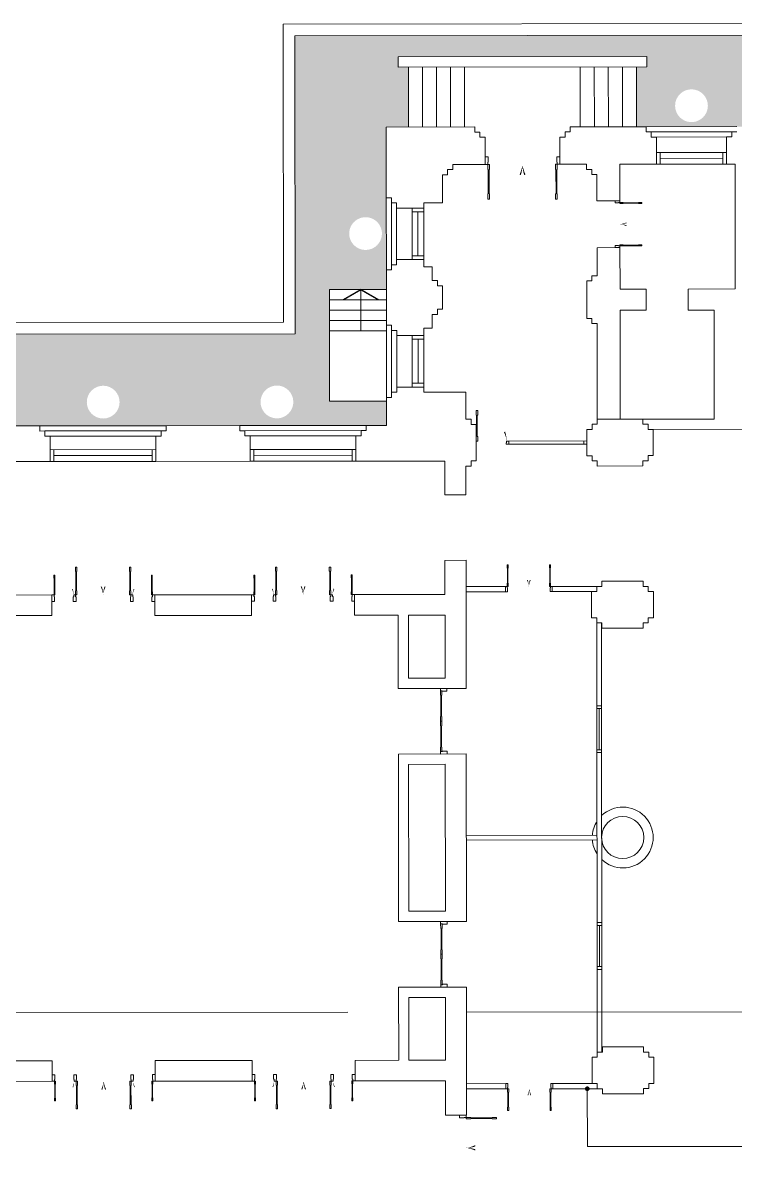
# Model space of a CAD drawing. Header units: millimetres. Extents: x 930469 to 1523124, y -120375 to 411163.
# Drawn here: x 1331376 to 1346591, y 130308 to 154627 of the extents above; entities that cross this region are included whole.
import ezdxf

# ---------------------------------------------------------------- set-up
doc = ezdxf.new("R2010")
doc.units = ezdxf.units.MM
doc.layers.get('0').update_dxf_attribs({"color": 8, "lineweight": 0})
for name, color, linetype, lineweight in [('Dia vat', 8, 'Continuous', 0), ('Xref Landscape 48lythuongkiet 2020 06 01$0$!Chen', 8, 'Continuous', 0), ('Xref Landscape 48lythuongkiet 2020 06 01$0$!Cua nhat', 8, 'Continuous', 0), ('Xref Landscape 48lythuongkiet 2020 06 01$0$01', 8, 'Continuous', 0), ('Xref Landscape 48lythuongkiet 2020 06 01$0$1', 8, 'Continuous', 0), ('Xref Landscape 48lythuongkiet 2020 06 01$0$HATCH', 8, 'Continuous', 0), ('Xref Landscape 48lythuongkiet 2020 06 01$0$MANH', 8, 'Continuous', 0), ('Xref Landscape 48lythuongkiet 2020 06 01$0$NETCAT', 8, 'Continuous', 0), ('Xref Landscape 48lythuongkiet 2020 06 01$0$NETTHAY', 8, 'Continuous', 0)]:
    doc.layers.add(name, color=color, linetype=linetype, lineweight=lineweight)
pattern_1 = [(45, (-747057.98, 478711.1), (4e-14, 452.54834), [960, -320]), (135, (-746831.7, 478937.38), (4e-14, 452.54834), [960, -320])]

# ---------------------------------------------------------------- blocks, each defined once
blk = doc.blocks.new('Xref Landscape 48lythuongkiet 2020 06 01$0$45 LTK')
at = {"layer": 'Xref Landscape 48lythuongkiet 2020 06 01$0$HATCH'}
h = blk.add_hatch(dxfattribs=at)
h.set_pattern_fill('OPGACH04', color=256, scale=80, style=0)
h.set_pattern_definition(pattern_1)
h.paths.add_polyline_path([(14930, 30195), (12580, 30195), (12580, 28995), (14930, 28995)])
h.paths.add_polyline_path([(12580, 30195), (11600, 30195), (11600, 28995), (12580, 28995)])
h.paths.add_polyline_path([(11600, 30195), (8830, 30195), (8830, 28995), (10793, 28995, -0.311722), (11191, 28995), (11600, 28995)])
h.paths.add_polyline_path([(8830, 30195), (3500, 30195), (3500, 28995), (6296, 28995, -0.311722), (6694, 28995), (8830, 28995)])
h.paths.add_polyline_path([(3500, 30195), (400, 30195), (400, 28995), (1848, 28995, -0.311722), (2246, 28995), (3500, 28995)])
h.paths.add_polyline_path([(400, 30195), (-1950, 30195), (-1950, 28995), (400, 28995)])
h.paths.add_polyline_path([(400, 28995), (-1950, 28995), (-1950, 27890), (0, 27890), (0, 28245), (400, 28245)])
h.paths.add_polyline_path([(1697, 28707, -0.246425), (1848, 28995), (400, 28995), (400, 28245), (1255, 28245), (2795, 28245), (3500, 28245), (3500, 28995), (2246, 28995, -0.246425), (2397, 28707, -1)])
h.paths.add_polyline_path([(6145, 28707, -0.246425), (6296, 28995), (3500, 28995), (3500, 28245), (5140, 28245), (7840, 28245), (8830, 28245), (8830, 28995), (6694, 28995, -0.246425), (6845, 28707, -1)])
h.paths.add_polyline_path([(10793, 28995), (8830, 28995), (8830, 28245), (10185, 28245), (11600, 28245), (11600, 28995), (11191, 28995, -0.246425), (11342, 28707, -1), (10642, 28707, -0.246425)])
h.paths.add_polyline_path([(14930, 28995), (12580, 28995), (12580, 28245), (12980, 28245), (12980, 27890), (14930, 27890)])
h.paths.add_polyline_path([(12580, 28995), (11600, 28995), (11600, 28245), (11725, 28245), (12580, 28245)])
h.paths.add_polyline_path([(14930, 27890), (12980, 27890), (12980, 27150), (14070, 27150), (14070, 24770), (12980, 24770), (12980, 22945), (13370, 22945), (16070, 22945), (16940, 22945), (16940, 24905), (14930, 24905)])
h.paths.add_polyline_path([(15372, 23450, -1), (14672, 23450, -1)], flags=16)
h.paths.add_polyline_path([(0, 27890), (-1950, 27890), (-1950, 22445), (-1500, 22445), (-1500, 24515), (-1280, 24515), (-1280, 24295), (0, 24295), (0, 26110)])
h.paths.add_polyline_path([(-141, 25173, -1), (-841, 25173, -1)], flags=16)
h.paths.add_polyline_path([(-1500, 22445), (-1950, 22445), (-1950, 19115), (-1500, 19115)])
h.paths.add_polyline_path([(0, 17235), (-1280, 17235), (-1280, 17015), (-1500, 17015), (-1500, 19115), (-1950, 19115), (-1950, 14145), (0, 14145), (0, 15282)])
h.paths.add_polyline_path([(0, 14145), (-1950, 14145), (-1950, 9175), (-1500, 9175), (-1500, 11275), (-1280, 11275), (-1280, 11055), (0, 11055), (0, 13007)])
h.paths.add_polyline_path([(-1500, 9175), (-1950, 9175), (-1950, 5845), (-1500, 5845)])
h.paths.add_polyline_path([(0, 2135), (0, 3995), (-1280, 3995), (-1280, 3775), (-1500, 3775), (-1500, 5845), (-1950, 5845), (-1950, 355), (0, 355)])
h.paths.add_polyline_path([(-841, 3105, -1), (-141, 3105, -1)], flags=16)
h.paths.add_polyline_path([(400, 0), (0, 0), (0, 355), (-1950, 355), (-1950, -1950), (400, -1950)])
h.paths.add_polyline_path([(3500, 0), (2795, 0), (1255, 0), (400, 0), (400, -1950), (3500, -1950)])
h.paths.add_polyline_path([(8830, 0), (7840, 0), (5140, 0), (3500, 0), (3500, -1950), (8830, -1950)])
h.paths.add_polyline_path([(11600, 0), (10185, 0), (8830, 0), (8830, -1950), (11600, -1950)])
h.paths.add_polyline_path([(12580, 0), (11725, 0), (11600, 0), (11600, -1950), (12580, -1950)])
h.paths.add_polyline_path([(14845, 355), (12980, 355), (12980, 0), (12580, 0), (12580, -1950), (14845, -1950)])
h.paths.add_polyline_path([(14845, 3395), (16940, 3395), (16940, 4145), (13590, 4145), (13590, 5345), (13370, 5345), (12980, 5345), (12980, 3415), (12980, 1875), (12980, 355), (14845, 355)])
h.paths.add_polyline_path([(21095, 5345), (20480, 5345), (17780, 5345), (17120, 5345), (17120, 4145), (16940, 4145), (16940, 3395), (21095, 3395)])
h.paths.add_polyline_path([(25570, 5345), (24750, 5345), (22050, 5345), (21095, 5345), (21095, 3395), (25680, 3395), (25680, 4145), (25570, 4145)])
h.paths.add_polyline_path([(30700, 5345), (29100, 5345), (29100, 4145), (25680, 4145), (25680, 3395), (28750, 3395), (28750, 355), (30700, 355)])
h.paths.add_polyline_path([(21095, 24905), (16940, 24905), (16940, 22945), (17780, 22945), (20480, 22945), (21095, 22945)])
h.paths.add_polyline_path([(19485, 23450, -1), (18785, 23450, -1)], flags=16)
h.paths.add_polyline_path([(25680, 24905), (21095, 24905), (21095, 22945), (22050, 22945), (24750, 22945), (25680, 22945)])
h.paths.add_polyline_path([(23755, 23450, -1), (23055, 23450, -1)], flags=16)
h.paths.add_polyline_path([(28240, 25845), (29455, 25845), (29455, 26265), (29455, 27805), (29455, 27890), (27505, 27890), (27505, 24905), (25680, 24905), (25680, 22945), (26320, 22945), (29020, 22945), (29455, 22945), (29455, 23465), (28240, 23465)])
h.paths.add_polyline_path([(27465, 23450, -1), (26765, 23450, -1)], flags=16)
h.paths.add_polyline_path([(28662, 27041, -1), (29362, 27041, -1)], flags=16)
h.paths.add_polyline_path([(29455, 28995), (27505, 28995), (27505, 27890), (29455, 27890)])
h.paths.add_polyline_path([(29930, 30595), (29710, 30595), (29710, 30815), (30915, 30815), (30915, 31265), (27505, 31265), (27505, 28995), (29455, 28995), (29455, 29315), (29930, 29315)])
h.paths.add_polyline_path([(34490, 31265), (30915, 31265), (30915, 30815), (34490, 30815)])
h.paths.add_polyline_path([(38030, 31265), (34490, 31265), (34490, 30815), (35020, 30815), (35020, 30595), (34800, 30595), (34800, 29315), (35005, 29315), (36945, 29315), (38030, 29315)])
h.paths.add_polyline_path([(36325, 29763, -1), (35625, 29763, -1)], flags=16)
h.paths.add_polyline_path([(41905, 31265), (38030, 31265), (38030, 29315), (38885, 29315), (40825, 29315), (41905, 29315)])
h.paths.add_polyline_path([(40205, 29763, -1), (39505, 29763, -1)], flags=16)
h.paths.add_polyline_path([(45235, 30595), (45015, 30595), (45015, 30815), (45546, 30815), (45546, 31265), (41905, 31265), (41905, 29315), (42811, 29315), (44751, 29315), (45235, 29315)])
h.paths.add_polyline_path([(44130, 29763, -1), (43431, 29763, -1)], flags=16)
h.paths.add_polyline_path([(14762, 23182), (15271, 23182), (15271, 23707), (14762, 23707)], flags=24)
h.paths.add_polyline_path([(14115, 26847), (14115, 27543), (14445, 27543), (14445, 26847)], flags=24)
h.paths.add_polyline_path([(14115, 25263), (14115, 25927), (14445, 25927), (14445, 25263)], flags=24)
h.paths.add_polyline_path([(14115, 23647), (14115, 24343), (14445, 24343), (14445, 23647)], flags=24)
h.paths.add_polyline_path([(-808, 24905), (-177, 24905), (-177, 25430), (-808, 25430)], flags=24)
h.paths.add_polyline_path([(-988, 16011), (-292, 16011), (-292, 15681), (-988, 15681)], flags=24)
h.paths.add_polyline_path([(-1671, 15557), (-1109, 15557), (-1109, 15227), (-1671, 15227)], flags=24)
h.paths.add_polyline_path([(-2006, 16011), (-1444, 16011), (-1444, 15681), (-2006, 15681)], flags=9)
edge = h.paths.add_edge_path(flags=24)
edge.add_line((-808, 2837), (-177, 2837))
edge.add_line((-177, 2837), (-177, 3362))
edge.add_line((-177, 3362), (-808, 3362))
edge.add_line((-808, 3362), (-808, 2837))
h.paths.add_polyline_path([(13732, 685), (13732, 1415), (14062, 1415), (14062, 685)], flags=24)
h.paths.add_polyline_path([(13732, 3355), (13732, 4085), (14062, 4085), (14062, 3355)], flags=24)
h.paths.add_polyline_path([(30644, 2585), (31206, 2585), (31206, 2255), (30644, 2255)], flags=9)
h.paths.add_polyline_path([(18875, 23182), (19383, 23182), (19383, 23707), (18875, 23707)], flags=24)
h.paths.add_polyline_path([(23145, 23182), (23653, 23182), (23653, 23707), (23145, 23707)], flags=24)
h.paths.add_polyline_path([(26855, 23182), (27363, 23182), (27363, 23707), (26855, 23707)], flags=24)
h.paths.add_polyline_path([(28695, 26773), (29323, 26773), (29323, 27298), (28695, 27298)], flags=24)
h.paths.add_polyline_path([(27610, 26847), (27610, 27543), (27940, 27543), (27940, 26847)], flags=24)
h.paths.add_polyline_path([(27610, 25263), (27610, 25927), (27940, 25927), (27940, 25263)], flags=24)
h.paths.add_polyline_path([(27610, 23647), (27610, 24343), (27940, 24343), (27940, 23647)], flags=24)
h.paths.add_polyline_path([(35659, 29495), (36289, 29495), (36289, 30020), (35659, 30020)], flags=24)
h.paths.add_polyline_path([(39539, 29495), (40169, 29495), (40169, 30020), (39539, 30020)], flags=24)
h.paths.add_polyline_path([(43464, 29495), (44095, 29495), (44095, 30020), (43464, 30020)], flags=24)
h = blk.add_hatch(dxfattribs=at)
h.set_pattern_fill('OPGACH04', color=256, scale=80, style=0)
h.set_pattern_definition(pattern_1)
h.paths.add_polyline_path([(30645, -3621), (30700, -3652), (30700, 355), (28750, 355), (28750, -12485), (30915, -12485), (30915, -10535), (30645, -10535)])
h.paths.add_polyline_path([(34490, -10535), (30915, -10535), (30915, -12485), (34490, -12485)])
h.paths.add_polyline_path([(38030, -11735), (36400, -11735), (36400, -10535), (34490, -10535), (34490, -13685), (38030, -13685)])
h.paths.add_polyline_path([(41905, -11735), (38030, -11735), (38030, -13685), (41905, -13685)])
h.paths.add_polyline_path([(45546, -10535), (43600, -10535), (43600, -11735), (41905, -11735), (41905, -13685), (45546, -13685)])
h.paths.add_polyline_path([(49178, -10535), (45546, -10535), (45546, -12485), (49178, -12485)])
h.paths.add_polyline_path([(51250, 355), (49300, 355), (49300, -3652), (49355, -3621), (49355, -10535), (49178, -10535), (49178, -12485), (51250, -12485)])
h.paths.add_polyline_path([(51250, 3395), (54435, 3395), (54435, 4145), (50900, 4145), (50900, 5345), (49300, 5345), (49300, 355), (51250, 355)])
h.paths.add_polyline_path([(58865, 5345), (57985, 5345), (55285, 5345), (54435, 5345), (54435, 3395), (58865, 3395)])
h.paths.add_polyline_path([(63235, 5345), (62255, 5345), (59555, 5345), (58865, 5345), (58865, 3395), (63235, 3395)])
h.paths.add_polyline_path([(67105, 5345), (66525, 5345), (63825, 5345), (63235, 5345), (63235, 3395), (65155, 3395), (65155, 355), (67105, 355), (67105, 1875), (67105, 3415)])
h.paths.add_polyline_path([(68485, 0), (68360, 0), (67105, 0), (67105, 355), (65155, 355), (65155, -1950), (68485, -1950)])
h.paths.add_polyline_path([(71255, 0), (69900, 0), (68485, 0), (68485, -1950), (71255, -1950)])
h.paths.add_polyline_path([(76585, 0), (74945, 0), (72245, 0), (71255, 0), (71255, -1950), (76585, -1950)])
h.paths.add_polyline_path([(79685, 0), (78830, 0), (77290, 0), (76585, 0), (76585, -1950), (79685, -1950)])
h.paths.add_polyline_path([(82035, 355), (80085, 355), (80085, 0), (79685, 0), (79685, -1950), (82035, -1950)])
h.paths.add_polyline_path([(82035, 5845), (81585, 5845), (81585, 3775), (81365, 3775), (81365, 3995), (80085, 3995), (80085, 2135), (80085, 355), (82035, 355)])
h.paths.add_polyline_path([(80183, 3105, -1), (80883, 3105, -1)], flags=16)
h.paths.add_polyline_path([(82035, 9175), (81585, 9175), (81585, 5845), (82035, 5845)])
h.paths.add_polyline_path([(82035, 14145), (80085, 14145), (80085, 13007), (80085, 11055), (81365, 11055), (81365, 11275), (81585, 11275), (81585, 9175), (82035, 9175)])
h.paths.add_polyline_path([(82035, 19115), (81585, 19115), (81585, 17015), (81365, 17015), (81365, 17235), (80085, 17235), (80085, 15282), (80085, 14145), (82035, 14145)])
h.paths.add_polyline_path([(82035, 22445), (81585, 22445), (81585, 19115), (82035, 19115)])
h.paths.add_polyline_path([(82035, 27890), (80085, 27890), (80085, 26110), (80085, 24295), (81365, 24295), (81365, 24515), (81585, 24515), (81585, 22445), (82035, 22445)])
h.paths.add_polyline_path([(80889, 25173, -1), (80189, 25173, -1)], flags=16)
h.paths.add_polyline_path([(82035, 28995), (79685, 28995), (79685, 28245), (80085, 28245), (80085, 27890), (82035, 27890)])
h.paths.add_polyline_path([(82035, 30195), (79685, 30195), (79685, 28995), (82035, 28995)])
h.paths.add_polyline_path([(79685, 30195), (76585, 30195), (76585, 28995), (77980, 28995, -0.311722), (78377, 28995), (79685, 28995)])
h.paths.add_polyline_path([(79685, 28995), (78377, 28995, -0.246425), (78528, 28707, -1), (77828, 28707, -0.246425), (77980, 28995), (76585, 28995), (76585, 28245), (77290, 28245), (78830, 28245), (79685, 28245)])
h.paths.add_polyline_path([(76585, 30195), (71255, 30195), (71255, 28995), (73401, 28995, -0.311722), (73799, 28995), (76585, 28995)])
h.paths.add_polyline_path([(76585, 28995), (73799, 28995, -0.246425), (73950, 28707, -1), (73250, 28707, -0.246425), (73401, 28995), (71255, 28995), (71255, 28245), (72245, 28245), (74945, 28245), (76585, 28245)])
h.paths.add_polyline_path([(71255, 30195), (68485, 30195), (68485, 28995), (69050, 28995, -0.311722), (69447, 28995), (71255, 28995)])
h.paths.add_polyline_path([(71255, 28995), (69447, 28995, -0.246425), (69598, 28707, -1), (68898, 28707, -0.246425), (69050, 28995), (68485, 28995), (68485, 28245), (69900, 28245), (71255, 28245)])
h.paths.add_polyline_path([(68485, 30195), (65155, 30195), (65155, 28995), (68485, 28995)])
h.paths.add_polyline_path([(68485, 28995), (65155, 28995), (65155, 27890), (67105, 27890), (67105, 28245), (68360, 28245), (68485, 28245)])
h.paths.add_polyline_path([(67105, 24770), (66015, 24770), (66015, 27150), (67105, 27150), (67105, 27890), (65155, 27890), (65155, 24905), (63235, 24905), (63235, 22945), (63825, 22945), (66525, 22945), (67105, 22945)])
h.paths.add_polyline_path([(65530, 23450, -1), (64830, 23450, -1)], flags=16)
h.paths.add_polyline_path([(63235, 24905), (58865, 24905), (58865, 22945), (59555, 22945), (62255, 22945), (63235, 22945)])
h.paths.add_polyline_path([(61260, 23450, -1), (60560, 23450, -1)], flags=16)
h.paths.add_polyline_path([(58865, 24905), (54435, 24905), (54435, 22945), (55285, 22945), (57985, 22945), (58865, 22945)])
h.paths.add_polyline_path([(56990, 23450, -1), (56290, 23450, -1)], flags=16)
h.paths.add_polyline_path([(54435, 24905), (52530, 24905), (52530, 27890), (50580, 27890), (50580, 27805), (50580, 26265), (50580, 25845), (51795, 25845), (51795, 23465), (50580, 23465), (50580, 22945), (51015, 22945), (53715, 22945), (54435, 22945)])
h.paths.add_polyline_path([(52720, 23450, -1), (52020, 23450, -1)], flags=16)
h.paths.add_polyline_path([(50694, 27041, -1), (51394, 27041, -1)], flags=16)
h.paths.add_polyline_path([(52530, 28995), (50580, 28995), (50580, 27890), (52530, 27890)])
h.paths.add_polyline_path([(52530, 31265), (49180, 31265), (49180, 30815), (50325, 30815), (50325, 30595), (50105, 30595), (50105, 29315), (50580, 29315), (50580, 28995), (52530, 28995)])
h.paths.add_polyline_path([(49180, 31265), (45546, 31265), (45546, 30815), (49180, 30815)])
h.paths.add_polyline_path([(48794, 2585), (49356, 2585), (49356, 2255), (48794, 2255)], flags=9)
h.paths.add_polyline_path([(80217, 2837), (80848, 2837), (80848, 3362), (80217, 3362)], flags=24)
h.paths.add_polyline_path([(80223, 24905), (80854, 24905), (80854, 25430), (80223, 25430)], flags=24)
h.paths.add_polyline_path([(64920, 23182), (65428, 23182), (65428, 23707), (64920, 23707)], flags=24)
h.paths.add_polyline_path([(60650, 23182), (61158, 23182), (61158, 23707), (60650, 23707)], flags=24)
h.paths.add_polyline_path([(56380, 23182), (56888, 23182), (56888, 23707), (56380, 23707)], flags=24)
h.paths.add_polyline_path([(52110, 23182), (52618, 23182), (52618, 23707), (52110, 23707)], flags=24)
h.paths.add_polyline_path([(50727, 26773), (51356, 26773), (51356, 27298), (50727, 27298)], flags=24)
at = {"layer": 'Xref Landscape 48lythuongkiet 2020 06 01$0$!Chen'}
for points in [[(32315, 28292, 29.7, 0, 0.07793), (32365, 28515, 0, 0, -0.398716), (31659, 27772, 0, 0, -0.414214)], [(32415, 28292, 29.7, 0, -0.07793), (32365, 28515, 0, 0, 0.398716), (33071, 27772, 0, 0, 0.414214)], [(34584, 27266, 18.6, 0, -0.07793), (34445, 27235, 0, 0, 0.398716), (34909, 27676, 0, 0, 0.414214)], [(34584, 27204, 18.6, 0, 0.07793), (34445, 27235, 0, 0, -0.398716), (34909, 26794, 0, 0, -0.414214)], [(31976, 22805, 26, 0, -0.07793), (32020, 22610, 0, 0, 0.398716), (31402, 23260, 0, 0, 0.414214)], [(32459, 19644, 18.6, 0, -0.07793), (32490, 19505, 0, 0, 0.398716), (32049, 19969, 0, 0, 0.414214)], [(32521, 19644, 18.6, 0, 0.07793), (32490, 19505, 0, 0, -0.398716), (32931, 19969, 0, 0, -0.414214)], [(22742, 19461, 16.8, 0, -0.07793), (22770, 19335, 0, 0, 0.398716), (22371, 19755, 0, 0, 0.414214)], [(23360, 19512, 23.6, 0, -0.07793), (23400, 19335, 0, 0, 0.398716), (22839, 19925, 0, 0, 0.414214)], [(23440, 19512, 23.6, 0, 0.07793), (23400, 19335, 0, 0, -0.398716), (23960, 19925, 0, 0, -0.414214)], [(24058, 19461, 16.8, 0, 0.07793), (24030, 19335, 0, 0, -0.398716), (24429, 19755, 0, 0, -0.414214)], [(27012, 19461, 16.8, 0, -0.07793), (27040, 19335, 0, 0, 0.398716), (26641, 19755, 0, 0, 0.414214)], [(27630, 19512, 23.6, 0, -0.07793), (27670, 19335, 0, 0, 0.398716), (27109, 19925, 0, 0, 0.414214)], [(27710, 19512, 23.6, 0, 0.07793), (27670, 19335, 0, 0, -0.398716), (28230, 19925, 0, 0, -0.414214)], [(28328, 19461, 16.8, 0, 0.07793), (28300, 19335, 0, 0, -0.398716), (28699, 19755, 0, 0, -0.414214)], [(22742, 8829, 16.8, 0, 0.07793), (22770, 8955, 0, 0, -0.398716), (22371, 8535, 0, 0, -0.414214)], [(23360, 8778, 23.6, 0, 0.07793), (23400, 8955, 0, 0, -0.398716), (22839, 8365, 0, 0, -0.414214)], [(23440, 8778, 23.6, 0, -0.07793), (23400, 8955, 0, 0, 0.398716), (23960, 8365, 0, 0, 0.414214)], [(24058, 8829, 16.8, 0, -0.07793), (24030, 8955, 0, 0, 0.398716), (24429, 8535, 0, 0, 0.414214)], [(27012, 8829, 16.8, 0, 0.07793), (27040, 8955, 0, 0, -0.398716), (26641, 8535, 0, 0, -0.414214)], [(27630, 8778, 23.6, 0, 0.07793), (27670, 8955, 0, 0, -0.398716), (27109, 8365, 0, 0, -0.414214)], [(27710, 8778, 23.6, 0, -0.07793), (27670, 8955, 0, 0, 0.398716), (28230, 8365, 0, 0, 0.414214)], [(28328, 8829, 16.8, 0, -0.07793), (28300, 8955, 0, 0, 0.398716), (28699, 8535, 0, 0, 0.414214)], [(32459, 8646, 18.6, 0, 0.07793), (32490, 8785, 0, 0, -0.398716), (32049, 8321, 0, 0, -0.414214)], [(32521, 8646, 18.6, 0, -0.07793), (32490, 8785, 0, 0, 0.398716), (32931, 8321, 0, 0, 0.414214)], [(31335, 7569, 26, 0, -0.07793), (31140, 7525, 0, 0, 0.398716), (31790, 8142, 0, 0, 0.414214)], [(31335, 7481, 26, 0, 0.07793), (31140, 7525, 0, 0, -0.398716), (31790, 6907, 0, 0, -0.414214)]]:
    blk.add_lwpolyline(points, format="xyseb", dxfattribs=at)
at = {"layer": 'Xref Landscape 48lythuongkiet 2020 06 01$0$!Cua nhat'}
for p, q in [((33165, 28675), (33165, 28515)), ((34345, 27735), (34445, 27735)), ((33735, 22540), (32010, 22540)), ((33735, 22610), (32020, 22610)), ((33665, 22540), (33665, 22610)), ((32990, 19395), (32990, 19505)), ((22760, 19295), (22760, 19195)), ((22760, 19295), (22770, 19295)), ((22810, 19335), (22770, 19335)), ((22770, 19295), (22770, 19335)), ((22810, 19295), (22810, 19335)), ((22820, 19295), (22810, 19295)), ((22820, 19195), (22820, 19295)), ((23980, 19195), (23980, 19295)), ((23980, 19295), (23990, 19295)), ((23990, 19295), (23990, 19335)), ((23990, 19335), (24030, 19335)), ((24030, 19295), (24030, 19335)), ((24040, 19295), (24030, 19295)), ((24040, 19295), (24040, 19195)), ((27030, 19295), (27030, 19195)), ((27030, 19295), (27040, 19295)), ((27080, 19335), (27040, 19335)), ((27040, 19295), (27040, 19335)), ((27080, 19295), (27080, 19335)), ((27090, 19295), (27080, 19295)), ((27090, 19195), (27090, 19295)), ((28250, 19195), (28250, 19295)), ((28250, 19295), (28260, 19295)), ((28260, 19295), (28260, 19335)), ((28260, 19335), (28300, 19335)), ((28300, 19295), (28300, 19335)), ((28310, 19295), (28300, 19295)), ((28310, 19295), (28310, 19195)), ((22760, 19195), (22820, 19195)), ((24040, 19195), (23980, 19195)), ((27030, 19195), (27090, 19195)), ((28310, 19195), (28250, 19195)), ((30740, 17332), (30600, 17332)), ((33940, 16960), (34040, 16960)), ((33940, 16960), (34040, 16960)), ((33990, 16020), (33990, 16900)), ((33940, 15960), (34040, 15960)), ((30740, 12357), (30600, 12357)), ((33940, 12330), (34040, 12330)), ((33990, 12270), (33990, 11390)), ((33940, 11330), (34040, 11330)), ((33940, 11330), (34040, 11330)), ((22760, 8995), (22760, 9095)), ((22760, 9095), (22820, 9095)), ((22820, 9095), (22820, 8995)), ((24040, 9095), (23980, 9095)), ((23980, 9095), (23980, 8995)), ((24040, 8995), (24040, 9095)), ((27030, 8995), (27030, 9095)), ((27030, 9095), (27090, 9095)), ((27090, 9095), (27090, 8995)), ((28310, 9095), (28250, 9095)), ((28250, 9095), (28250, 8995)), ((28310, 8995), (28310, 9095)), ((22760, 8995), (22770, 8995)), ((22770, 8995), (22770, 8955)), ((22810, 8955), (22770, 8955)), ((22820, 8995), (22810, 8995)), ((22810, 8995), (22810, 8955)), ((23980, 8995), (23990, 8995)), ((23990, 8995), (23990, 8955)), ((23990, 8955), (24030, 8955)), ((24040, 8995), (24030, 8995)), ((24030, 8995), (24030, 8955)), ((27030, 8995), (27040, 8995)), ((27040, 8995), (27040, 8955)), ((27080, 8955), (27040, 8955)), ((27090, 8995), (27080, 8995)), ((27080, 8995), (27080, 8955)), ((28250, 8995), (28260, 8995)), ((28260, 8995), (28260, 8955)), ((28260, 8955), (28300, 8955)), ((28310, 8995), (28300, 8995)), ((28300, 8995), (28300, 8955)), ((32990, 8895), (32990, 8785)), ((31000, 8225), (31140, 8225))]:
    blk.add_line(p, q, dxfattribs=at)
for points in [[(31565, 28515), (31565, 28675), (31634, 28675), (31634, 28561), (31622, 28561), (31622, 28515)], [(31659, 27772), (31659, 27884), (31650, 27884), (31650, 28404), (31659, 28404), (31659, 28515), (31622, 28515), (31622, 28404), (31631, 28404), (31631, 27884), (31622, 27884), (31622, 27772)], [(33071, 27772), (33071, 27884), (33080, 27884), (33080, 28404), (33071, 28404), (33071, 28515), (33108, 28515), (33108, 28404), (33099, 28404), (33099, 27884), (33108, 27884), (33108, 27772)], [(33165, 28515), (33165, 28675), (33096, 28675), (33096, 28561), (33108, 28561), (33108, 28515)], [(34445, 27735), (34345, 27735), (34345, 27692), (34416, 27692), (34416, 27699), (34445, 27699)], [(34909, 27676), (34840, 27676), (34840, 27682), (34515, 27682), (34515, 27676), (34445, 27676), (34445, 27699), (34515, 27699), (34515, 27693), (34840, 27693), (34840, 27699), (34909, 27699)], [(34445, 26735), (34345, 26735), (34345, 26778), (34416, 26778), (34416, 26771), (34445, 26771)], [(34909, 26794), (34840, 26794), (34840, 26788), (34515, 26788), (34515, 26794), (34445, 26794), (34445, 26771), (34515, 26771), (34515, 26777), (34840, 26777), (34840, 26771), (34909, 26771)], [(31402, 23260), (31402, 23162), (31394, 23162), (31394, 22707), (31402, 22707), (31402, 22610), (31370, 22610), (31370, 22707), (31378, 22707), (31378, 23162), (31370, 23162), (31370, 23260)], [(32070, 22610), (32070, 22540), (32010, 22540), (32010, 22570), (32020, 22570), (32020, 22610)], [(32049, 19969), (32049, 19900), (32043, 19900), (32043, 19575), (32049, 19575), (32049, 19505), (32026, 19505), (32026, 19575), (32032, 19575), (32032, 19900), (32026, 19900), (32026, 19969)], [(32931, 19969), (32931, 19900), (32937, 19900), (32937, 19575), (32931, 19575), (32931, 19505), (32954, 19505), (32954, 19575), (32948, 19575), (32948, 19900), (32954, 19900), (32954, 19969)], [(22371, 19755), (22371, 19692), (22366, 19692), (22366, 19398), (22371, 19398), (22371, 19335), (22350, 19335), (22350, 19398), (22355, 19398), (22355, 19692), (22350, 19692), (22350, 19755)], [(22839, 19925), (22839, 19836), (22832, 19836), (22832, 19423), (22839, 19423), (22839, 19335), (22810, 19335), (22810, 19423), (22817, 19423), (22817, 19836), (22810, 19836), (22810, 19925)], [(23960, 19925), (23960, 19836), (23968, 19836), (23968, 19423), (23960, 19423), (23960, 19335), (23990, 19335), (23990, 19423), (23983, 19423), (23983, 19836), (23990, 19836), (23990, 19925)], [(24429, 19755), (24429, 19692), (24434, 19692), (24434, 19398), (24429, 19398), (24429, 19335), (24450, 19335), (24450, 19398), (24445, 19398), (24445, 19692), (24450, 19692), (24450, 19755)], [(26641, 19755), (26641, 19692), (26636, 19692), (26636, 19398), (26641, 19398), (26641, 19335), (26620, 19335), (26620, 19398), (26625, 19398), (26625, 19692), (26620, 19692), (26620, 19755)], [(27109, 19925), (27109, 19836), (27102, 19836), (27102, 19423), (27109, 19423), (27109, 19335), (27080, 19335), (27080, 19423), (27087, 19423), (27087, 19836), (27080, 19836), (27080, 19925)], [(28230, 19925), (28230, 19836), (28238, 19836), (28238, 19423), (28230, 19423), (28230, 19335), (28260, 19335), (28260, 19423), (28253, 19423), (28253, 19836), (28260, 19836), (28260, 19925)], [(28699, 19755), (28699, 19692), (28704, 19692), (28704, 19398), (28699, 19398), (28699, 19335), (28720, 19335), (28720, 19398), (28715, 19398), (28715, 19692), (28720, 19692), (28720, 19755)], [(31990, 19505), (31990, 19395), (32033, 19395), (32033, 19476), (32026, 19476), (32026, 19505)], [(32990, 19505), (32990, 19395), (32947, 19395), (32947, 19476), (32954, 19476), (32954, 19505)], [(22300, 19335), (22300, 19195), (22360, 19195), (22360, 19295), (22350, 19295), (22350, 19335)], [(24500, 19335), (24500, 19195), (24440, 19195), (24440, 19295), (24450, 19295), (24450, 19335)], [(26570, 19335), (26570, 19195), (26630, 19195), (26630, 19295), (26620, 19295), (26620, 19335)], [(28770, 19335), (28770, 19195), (28710, 19195), (28710, 19295), (28720, 19295), (28720, 19335)], [(30600, 17332), (30740, 17332), (30740, 17272), (30640, 17272), (30640, 17282), (30600, 17282)], [(30632, 16632), (30632, 16730), (30624, 16730), (30624, 17185), (30632, 17185), (30632, 17282), (30600, 17282), (30600, 17185), (30608, 17185), (30608, 16730), (30600, 16730), (30600, 16632)], [(33940, 16960), (34040, 16960), (34040, 16900), (33940, 16900)], [(30600, 16632), (30600, 16535), (30608, 16535), (30608, 16080), (30600, 16080), (30600, 15982), (30632, 15982), (30632, 16080), (30624, 16080), (30624, 16535), (30632, 16535), (30632, 16632)], [(30600, 15932), (30740, 15932), (30740, 15992), (30640, 15992), (30640, 15982), (30600, 15982)], [(33940, 15960), (34040, 15960), (34040, 16020), (33940, 16020)], [(30600, 12357), (30740, 12357), (30740, 12297), (30640, 12297), (30640, 12307), (30600, 12307)], [(30632, 11657), (30632, 11755), (30624, 11755), (30624, 12210), (30632, 12210), (30632, 12307), (30600, 12307), (30600, 12210), (30608, 12210), (30608, 11755), (30600, 11755), (30600, 11657)], [(33940, 12330), (34040, 12330), (34040, 12270), (33940, 12270)], [(30600, 11657), (30600, 11560), (30608, 11560), (30608, 11105), (30600, 11105), (30600, 11007), (30632, 11007), (30632, 11105), (30624, 11105), (30624, 11560), (30632, 11560), (30632, 11657)], [(33940, 11330), (34040, 11330), (34040, 11390), (33940, 11390)], [(30600, 10957), (30740, 10957), (30740, 11017), (30640, 11017), (30640, 11007), (30600, 11007)], [(22300, 8955), (22300, 9095), (22360, 9095), (22360, 8995), (22350, 8995), (22350, 8955)], [(24500, 8955), (24500, 9095), (24440, 9095), (24440, 8995), (24450, 8995), (24450, 8955)], [(26570, 8955), (26570, 9095), (26630, 9095), (26630, 8995), (26620, 8995), (26620, 8955)], [(28770, 8955), (28770, 9095), (28710, 9095), (28710, 8995), (28720, 8995), (28720, 8955)], [(22371, 8535), (22371, 8598), (22366, 8598), (22366, 8892), (22371, 8892), (22371, 8955), (22350, 8955), (22350, 8892), (22355, 8892), (22355, 8598), (22350, 8598), (22350, 8535)], [(22839, 8365), (22839, 8453), (22832, 8453), (22832, 8866), (22839, 8866), (22839, 8955), (22810, 8955), (22810, 8866), (22817, 8866), (22817, 8453), (22810, 8453), (22810, 8365)], [(23960, 8365), (23960, 8453), (23968, 8453), (23968, 8866), (23960, 8866), (23960, 8955), (23990, 8955), (23990, 8866), (23983, 8866), (23983, 8453), (23990, 8453), (23990, 8365)], [(24429, 8535), (24429, 8598), (24434, 8598), (24434, 8892), (24429, 8892), (24429, 8955), (24450, 8955), (24450, 8892), (24445, 8892), (24445, 8598), (24450, 8598), (24450, 8535)], [(26641, 8535), (26641, 8598), (26636, 8598), (26636, 8892), (26641, 8892), (26641, 8955), (26620, 8955), (26620, 8892), (26625, 8892), (26625, 8598), (26620, 8598), (26620, 8535)], [(27109, 8365), (27109, 8453), (27102, 8453), (27102, 8866), (27109, 8866), (27109, 8955), (27080, 8955), (27080, 8866), (27087, 8866), (27087, 8453), (27080, 8453), (27080, 8365)], [(28230, 8365), (28230, 8453), (28238, 8453), (28238, 8866), (28230, 8866), (28230, 8955), (28260, 8955), (28260, 8866), (28253, 8866), (28253, 8453), (28260, 8453), (28260, 8365)], [(28699, 8535), (28699, 8598), (28704, 8598), (28704, 8892), (28699, 8892), (28699, 8955), (28720, 8955), (28720, 8892), (28715, 8892), (28715, 8598), (28720, 8598), (28720, 8535)], [(31990, 8785), (31990, 8895), (32033, 8895), (32033, 8814), (32026, 8814), (32026, 8785)], [(32049, 8321), (32049, 8390), (32043, 8390), (32043, 8715), (32049, 8715), (32049, 8785), (32026, 8785), (32026, 8715), (32032, 8715), (32032, 8390), (32026, 8390), (32026, 8321)], [(32931, 8321), (32931, 8390), (32937, 8390), (32937, 8715), (32931, 8715), (32931, 8785), (32954, 8785), (32954, 8715), (32948, 8715), (32948, 8390), (32954, 8390), (32954, 8321)], [(32990, 8785), (32990, 8895), (32947, 8895), (32947, 8814), (32954, 8814), (32954, 8785)], [(31140, 8225), (31000, 8225), (31000, 8165), (31100, 8165), (31100, 8175), (31140, 8175)], [(31790, 8142), (31692, 8142), (31692, 8151), (31237, 8151), (31237, 8142), (31140, 8142), (31140, 8175), (31237, 8175), (31237, 8167), (31692, 8167), (31692, 8175), (31790, 8175)]]:
    blk.add_lwpolyline(points, close=True, dxfattribs=at)
at = {"layer": 'Xref Landscape 48lythuongkiet 2020 06 01$0$01'}
for start, end in [(226.1869, 133.8131), (147.7958, 175.5883), (184.4117, 212.2042)]:
    blk.add_arc((34490, 14145), 650, start, end, dxfattribs=at)
at = {"layer": 'Xref Landscape 48lythuongkiet 2020 06 01$0$1', "const_width": 30}
blk.add_lwpolyline([(29291, 25625), (28910, 25845), (28529, 25625)], dxfattribs=at)
at = {"layer": 'Xref Landscape 48lythuongkiet 2020 06 01$0$1', "const_width": 50}
blk.add_lwpolyline([(33703, 8785, 1), (33753, 8785, 1)], format="xyb", close=True, dxfattribs=at)
at = {"layer": 'Xref Landscape 48lythuongkiet 2020 06 01$0$MANH'}
for p, q in [((27255, 31515), (27255, 25155)), ((27255, 31515), (52780, 31515)), ((27505, 31265), (27505, 24905)), ((27505, 31265), (52530, 31265)), ((29710, 30595), (29710, 30815)), ((35020, 30815), (29710, 30815)), ((35020, 30595), (35020, 30815)), ((35020, 30595), (29710, 30595)), ((29930, 29315), (29930, 30595)), ((30230, 29315), (30230, 30595)), ((30530, 29315), (30530, 30595)), ((30830, 29315), (30830, 30595)), ((31130, 29315), (31130, 30595)), ((33600, 29315), (33600, 30595)), ((33900, 29315), (33900, 30595)), ((34200, 29315), (34200, 30595)), ((34500, 29315), (34500, 30595)), ((34800, 29315), (34800, 30595)), ((35005, 29315), (36945, 29315)), ((35115, 29205), (36835, 29205)), ((35225, 29095), (36725, 29095)), ((35225, 28765), (36725, 28765)), ((35305, 28515), (35305, 28765)), ((36645, 28515), (36645, 28765)), ((35225, 28515), (36725, 28515)), ((35305, 28640), (36645, 28640)), ((29455, 26265), (29455, 27805)), ((29565, 26375), (29565, 27695)), ((29675, 26485), (29675, 27585)), ((30005, 26485), (30005, 27585)), ((30255, 27505), (30005, 27505)), ((30130, 26565), (30130, 27505)), ((30255, 26485), (30255, 27585)), ((30255, 26565), (30005, 26565)), ((28240, 23465), (28240, 25845)), ((29455, 25845), (28240, 25845)), ((28910, 24965), (28910, 25845)), ((29455, 25625), (28240, 25625)), ((29455, 25405), (28240, 25405)), ((27255, 25155), (15180, 25155)), ((29455, 25185), (28240, 25185)), ((29455, 25085), (29455, 23545)), ((27505, 24905), (14930, 24905)), ((29455, 24965), (28240, 24965)), ((29565, 24975), (29565, 23655)), ((29675, 24865), (29675, 23765)), ((30005, 24865), (30005, 23765)), ((30255, 24865), (30255, 23765)), ((30255, 24785), (30005, 24785)), ((30130, 24785), (30130, 23845)), ((30255, 23845), (30005, 23845)), ((29455, 23465), (28240, 23465)), ((24750, 22945), (22050, 22945)), ((29020, 22945), (26320, 22945)), ((24640, 22835), (22160, 22835)), ((24530, 22725), (22270, 22725)), ((28910, 22835), (26430, 22835)), ((28800, 22725), (26540, 22725)), ((24530, 22435), (22270, 22435)), ((22350, 22185), (22350, 22435)), ((24450, 22185), (24450, 22435)), ((28800, 22435), (26540, 22435)), ((26620, 22185), (26620, 22435)), ((28720, 22185), (28720, 22435)), ((24530, 22185), (22270, 22185)), ((24450, 22310), (22350, 22310)), ((28800, 22185), (26540, 22185)), ((28720, 22310), (26620, 22310)), ((31150, 19505), (31990, 19505)), ((31990, 19395), (31990, 19505)), ((33940, 19505), (32990, 19505)), ((32990, 19395), (32990, 19505)), ((31150, 19395), (31990, 19395)), ((33830, 19395), (32990, 19395)), ((33940, 9565), (33940, 18725)), ((34040, 9565), (34040, 18725)), ((33940, 14195), (31150, 14195)), ((33940, 14095), (31150, 14095)), ((17100, 10424), (28612, 10424)), ((31150, 10424), (51733, 10424)), ((31150, 8895), (31990, 8895)), ((31150, 8785), (31990, 8785)), ((31990, 8895), (31990, 8785)), ((33830, 8895), (32990, 8895)), ((32990, 8895), (32990, 8785)), ((33940, 8785), (32990, 8785)), ((33728, 8785), (33728, 7549)), ((33728, 7549), (46587, 7549))]:
    blk.add_line(p, q, dxfattribs=at)
at = {"layer": 'Xref Landscape 48lythuongkiet 2020 06 01$0$NETCAT'}
blk.add_circle((34490, 14145), 450, dxfattribs=at)
at = {"layer": 'Xref Landscape 48lythuongkiet 2020 06 01$0$NETTHAY'}
for p, q in [((29455, 27805), (29455, 29315)), ((29455, 29315), (31345, 29315)), ((31345, 29205), (31345, 29315)), ((31455, 29205), (31345, 29205)), ((31455, 29095), (31455, 29205)), ((33275, 29095), (33275, 29205)), ((33275, 29205), (33385, 29205)), ((33385, 29205), (33385, 29315)), ((33385, 29315), (35005, 29315)), ((35005, 29315), (35005, 29205)), ((35005, 29205), (35115, 29205)), ((35115, 29205), (35115, 29095)), ((36945, 29205), (36835, 29205)), ((36835, 29205), (36835, 29095)), ((31565, 29095), (31455, 29095)), ((31565, 28515), (31565, 29095)), ((33165, 28515), (33165, 29095)), ((33165, 29095), (33275, 29095)), ((35115, 29095), (35225, 29095)), ((35225, 28515), (35225, 29095)), ((36725, 28515), (36725, 29095)), ((36835, 29095), (36725, 29095)), ((30875, 28515), (30875, 28405)), ((31565, 28515), (30875, 28515)), ((33165, 28515), (33735, 28515)), ((33735, 28515), (33735, 28405)), ((34445, 27735), (34445, 28515)), ((34445, 28515), (35225, 28515)), ((36725, 28515), (36905, 28515)), ((36905, 25850), (36905, 28515)), ((30765, 28295), (30655, 28295)), ((30655, 28295), (30655, 27695)), ((30875, 28405), (30765, 28405)), ((30765, 28405), (30765, 28295)), ((33735, 28405), (33845, 28405)), ((33845, 28405), (33845, 28295)), ((33845, 28295), (33955, 28295)), ((33955, 27735), (33955, 28295)), ((29455, 27805), (29565, 27805)), ((29565, 27805), (29565, 27695)), ((33955, 27735), (34445, 27735)), ((29565, 27695), (29675, 27695)), ((29675, 27695), (29675, 27585)), ((30255, 27585), (29675, 27585)), ((30255, 27585), (30255, 27695)), ((30655, 27695), (30255, 27695)), ((33955, 26135), (33955, 26735)), ((33955, 26735), (34445, 26735)), ((34445, 25850), (34445, 26735)), ((29455, 26265), (29565, 26265)), ((29455, 26265), (29455, 25085)), ((29565, 26265), (29565, 26375)), ((29565, 26375), (29675, 26375)), ((29675, 26375), (29675, 26485)), ((29675, 26485), (30255, 26485)), ((30255, 26485), (30255, 26330)), ((30435, 26330), (30255, 26330)), ((30435, 26035), (30435, 26330)), ((30545, 26035), (30435, 26035)), ((30545, 25925), (30545, 26035)), ((33735, 25225), (33735, 26025)), ((33735, 26025), (33845, 26025)), ((33845, 26025), (33845, 26135)), ((33845, 26135), (33955, 26135)), ((30655, 25925), (30545, 25925)), ((30655, 25425), (30655, 25925)), ((35000, 25850), (34445, 25850)), ((35000, 25400), (35000, 25850)), ((36905, 25850), (35900, 25850)), ((35900, 25400), (35900, 25850)), ((30545, 25315), (30435, 25315)), ((30435, 25315), (30435, 25020)), ((30655, 25425), (30545, 25425)), ((30545, 25425), (30545, 25315)), ((34445, 23075), (34445, 25400)), ((35000, 25400), (34445, 25400)), ((36455, 25400), (35900, 25400)), ((36455, 23075), (36455, 25400)), ((29455, 25085), (29565, 25085)), ((29565, 25085), (29565, 24975)), ((33735, 25225), (33845, 25225)), ((33845, 25225), (33845, 25115)), ((33845, 25115), (33955, 25115)), ((33955, 23075), (33955, 25115)), ((29565, 24975), (29675, 24975)), ((29675, 24975), (29675, 24865)), ((29675, 24865), (30255, 24865)), ((30255, 25020), (30435, 25020)), ((30255, 25020), (30255, 24865)), ((29455, 22945), (29455, 23745)), ((29565, 23545), (29565, 23655)), ((29565, 23655), (29675, 23655)), ((30255, 23765), (29675, 23765)), ((29675, 23655), (29675, 23765)), ((30255, 23655), (30255, 23765)), ((31150, 23655), (30255, 23655)), ((31150, 23075), (31150, 23655)), ((29455, 23545), (29565, 23545)), ((20480, 22945), (22050, 22945)), ((22050, 22945), (22050, 22835)), ((24750, 22835), (24750, 22945)), ((24750, 22945), (26320, 22945)), ((26320, 22945), (26320, 22835)), ((29020, 22835), (29020, 22945)), ((29020, 22945), (29455, 22945)), ((31260, 23075), (31150, 23075)), ((31260, 22965), (31260, 23075)), ((31370, 22965), (31260, 22965)), ((31370, 22185), (31370, 22965)), ((33845, 22855), (33845, 22965)), ((33845, 22965), (33955, 22965)), ((33955, 22965), (33955, 23075)), ((33955, 23075), (34930, 23075)), ((34835, 23075), (36455, 23075)), ((34930, 22965), (34930, 23075)), ((35040, 22965), (34930, 22965)), ((35040, 22855), (35040, 22965)), ((22050, 22835), (22160, 22835)), ((22160, 22835), (22160, 22725)), ((22160, 22725), (22270, 22725)), ((22270, 22725), (22270, 22185)), ((24530, 22185), (24530, 22725)), ((24640, 22725), (24530, 22725)), ((24640, 22725), (24640, 22835)), ((24750, 22835), (24640, 22835)), ((26320, 22835), (26430, 22835)), ((26430, 22835), (26430, 22725)), ((26430, 22725), (26540, 22725)), ((26540, 22725), (26540, 22185)), ((28800, 22185), (28800, 22725)), ((28910, 22725), (28800, 22725)), ((28910, 22725), (28910, 22835)), ((29020, 22835), (28910, 22835)), ((33735, 22295), (33735, 22855)), ((33735, 22855), (33845, 22855)), ((35150, 22855), (35040, 22855)), ((35055, 22855), (37630, 22855)), ((35150, 22295), (35150, 22855)), ((22270, 22185), (20260, 22185)), ((26540, 22185), (24530, 22185)), ((28800, 22185), (30700, 22185)), ((30700, 21465), (30700, 22185)), ((31370, 22185), (31260, 22185)), ((31260, 22185), (31260, 22075)), ((33735, 22295), (33845, 22295)), ((33845, 22295), (33845, 22185)), ((33845, 22185), (33955, 22185)), ((33955, 22185), (33955, 22075)), ((35040, 22185), (34930, 22185)), ((34930, 22185), (34930, 22075)), ((35150, 22295), (35040, 22295)), ((35040, 22295), (35040, 22185)), ((31150, 21465), (31150, 22075)), ((31260, 22075), (31150, 22075)), ((33955, 22075), (34930, 22075)), ((30700, 21465), (31150, 21465)), ((30700, 20065), (31150, 20065)), ((30700, 20065), (30700, 19335)), ((31150, 17332), (31150, 20065)), ((33940, 19395), (33940, 19505)), ((33940, 19505), (34050, 19505)), ((34050, 19505), (34050, 19615)), ((34050, 19615), (34930, 19615)), ((34930, 19505), (34930, 19615)), ((35040, 19505), (34930, 19505)), ((35040, 19395), (35040, 19505)), ((22300, 19335), (20230, 19335)), ((22300, 18895), (22300, 19335)), ((26570, 19335), (24500, 19335)), ((24500, 18895), (24500, 19335)), ((26570, 19335), (26570, 18895)), ((30700, 19335), (28770, 19335)), ((28770, 18895), (28770, 19335)), ((33830, 18835), (33830, 19395)), ((33830, 19395), (33940, 19395)), ((35150, 19395), (35040, 19395)), ((35150, 18835), (35150, 19395)), ((22300, 18895), (20230, 18895)), ((26570, 18895), (24500, 18895)), ((29700, 18895), (28770, 18895)), ((29700, 17332), (29700, 18895)), ((29920, 18895), (30700, 18895)), ((29920, 18895), (29920, 17552)), ((30700, 18895), (30700, 17552)), ((33830, 18835), (33940, 18835)), ((33940, 18835), (33940, 18725)), ((35150, 18835), (35040, 18835)), ((35040, 18835), (35040, 18725)), ((33940, 18725), (34050, 18725)), ((34050, 18725), (34050, 18615)), ((34050, 18615), (34930, 18615)), ((35040, 18725), (34930, 18725)), ((34930, 18725), (34930, 18615)), ((29920, 17552), (30700, 17552)), ((29700, 17332), (31150, 17332)), ((29700, 15932), (31150, 15932)), ((29700, 12357), (29700, 15932)), ((31150, 12357), (31150, 15932)), ((29920, 12577), (29920, 15712)), ((29920, 15712), (30700, 15712)), ((30700, 12577), (30700, 15712)), ((29920, 12577), (30700, 12577)), ((29700, 12357), (31150, 12357)), ((29700, 9395), (29700, 10957)), ((29700, 10957), (31150, 10957)), ((31150, 8225), (31150, 10957)), ((29920, 9395), (29920, 10737)), ((29920, 10737), (30700, 10737)), ((30700, 9395), (30700, 10737)), ((33940, 9455), (33940, 9565)), ((33940, 9565), (34050, 9565)), ((34050, 9565), (34050, 9675)), ((34050, 9675), (34930, 9675)), ((34930, 9565), (34930, 9675)), ((35040, 9565), (34930, 9565)), ((35040, 9455), (35040, 9565)), ((22300, 9395), (20230, 9395)), ((22300, 9395), (22300, 8955)), ((26570, 9395), (24500, 9395)), ((24500, 9395), (24500, 8955)), ((26570, 9395), (26570, 8955)), ((29700, 9395), (28770, 9395)), ((28770, 9395), (28770, 8955)), ((29920, 9395), (30700, 9395)), ((33830, 8895), (33830, 9455)), ((33830, 9455), (33940, 9455)), ((35150, 9455), (35040, 9455)), ((35150, 8895), (35150, 9455)), ((22300, 8955), (20230, 8955)), ((26570, 8955), (24500, 8955)), ((30700, 8955), (28770, 8955)), ((30700, 8225), (30700, 8955)), ((33830, 8895), (33940, 8895)), ((33940, 8895), (33940, 8785)), ((33940, 8785), (34050, 8785)), ((34050, 8785), (34050, 8675)), ((35040, 8785), (34930, 8785)), ((34930, 8785), (34930, 8675)), ((35150, 8895), (35040, 8895)), ((35040, 8895), (35040, 8785)), ((34050, 8675), (34930, 8675)), ((30700, 8225), (31150, 8225)), ((30700, 8225), (31150, 8225))]:
    blk.add_line(p, q, dxfattribs=at)
blk = doc.blocks.new('A$Ca17935cf')
at = {"rotation": 0.06106569006640072}
blk.add_blockref('Xref Landscape 48lythuongkiet 2020 06 01$0$45 LTK', (7679, 33212), dxfattribs=at)

msp = doc.modelspace()

# ---------------------------------------------------------------- block references
at = {"layer": 'Dia vat'}
msp.add_blockref('A$Ca17935cf', (1302034.8, 89843.8), dxfattribs=at)

doc.saveas('drawing.dxf')
